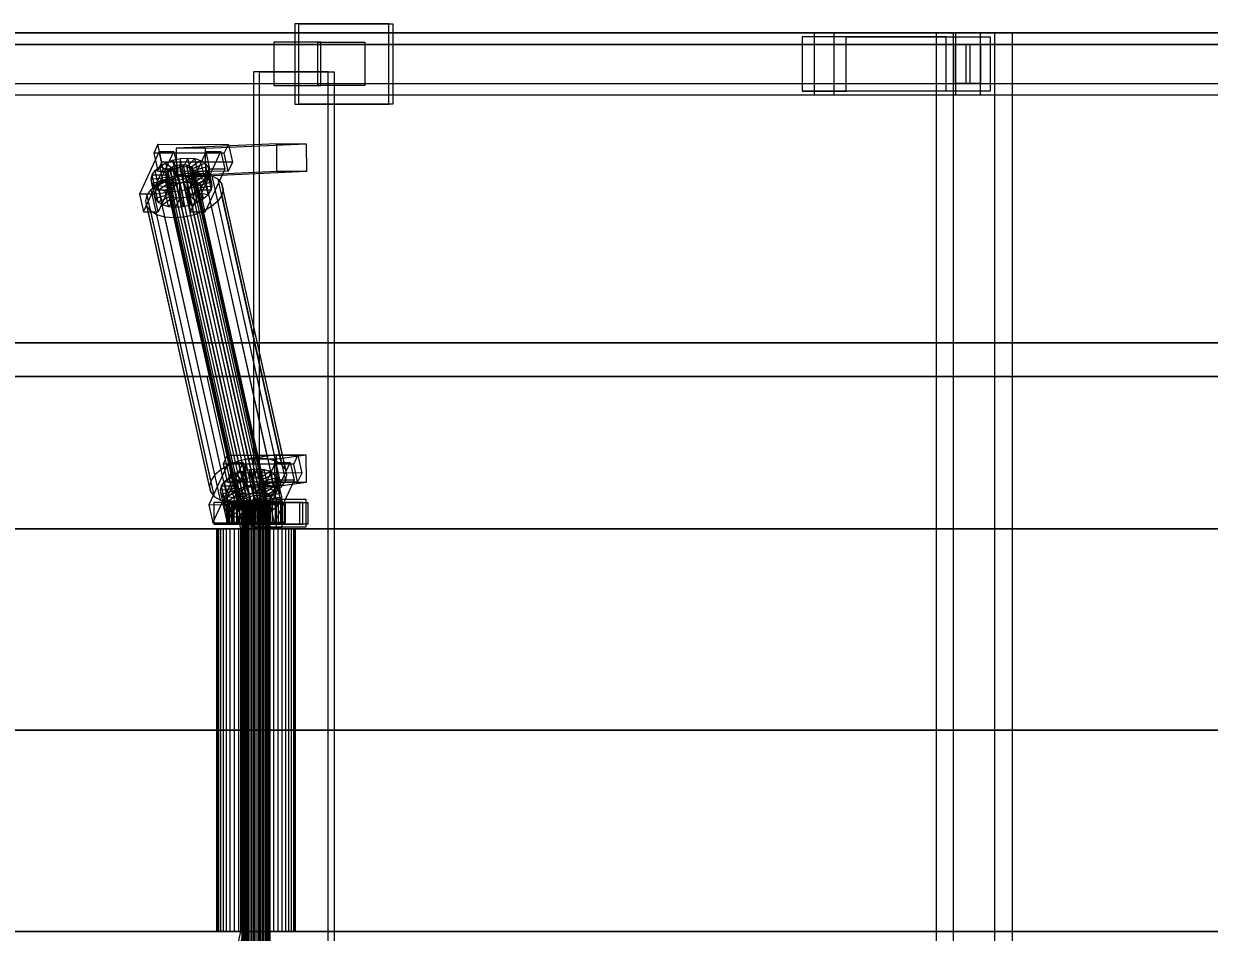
# Model space of a CAD drawing. Header units: millimetres. Extents: x -191664 to 191490, y -197311 to 10263.
# Drawn here: x 6370 to 7135, y -18130 to -17544 of the extents above; entities that cross this region are included whole.
import ezdxf

# ---------------------------------------------------------------- set-up
doc = ezdxf.new("R2010")
doc.units = ezdxf.units.MM
doc.layers.add('COTAS_INSTALACION_P', color=30, linetype='Continuous', lineweight=0)
doc.layers.add('superior_C01', color=7, linetype='Continuous', lineweight=0)
doc.dimstyles.new('PLANTA_100', dxfattribs={"dimtxt": 250, "dimasz": 150, "dimexe": 150, "dimexo": 80, "dimgap": 100, "dimtad": 1, "dimtih": 1, "dimtoh": 1, "dimdec": 1, "dimdsep": 46, "dimcen": 0.09, "dimclrd": 1, "dimclre": 1, "dimclrt": 1, "dimadec": 0, "dimazin": 0, "dimtfac": 1, "dimtdec": 4, "dimtofl": 0, "dimtmove": 0, "dimatfit": 3, "dimfxl": 1, "dimtolj": 1, "dimtzin": 0, "dimarcsym": 0})

# ---------------------------------------------------------------- blocks, each defined once
blk = doc.blocks.new('*D5')
at = {"layer": 'COTAS_INSTALACION_P', "color": 1, "lineweight": -2, "transparency": 16777216}
for p, q in [((-1000, -18080), (-1000, -25850)), ((60117.12, -18080), (60117.12, -25850)), ((-850, -25700), (59967.12, -25700))]:
    blk.add_line(p, q, dxfattribs=at)
at = {"layer": 'COTAS_INSTALACION_P', "color": 1, "transparency": 16777216}
for points in [[(-850, -25675), (-850, -25725), (-1000, -25700)], [(59967.12, -25675), (59967.12, -25725), (60117.12, -25700)]]:
    blk.add_solid(points, dxfattribs=at)
at = {"layer": 'Defpoints', "color": 0, "transparency": 16777216}
for p in [(-1000, -18000), (60117.12, -18000), (60117.12, -25700)]:
    blk.add_point(p, dxfattribs=at)

msp = doc.modelspace()

# ---------------------------------------------------------------- linework, layer by layer
at = {"layer": 'superior_C01', "color": 139, "true_color": 0x354b57}
for p, q in [((6605.99, -17544), (6545.35, -17544)), ((6545.35, -17544), (6545.35, -17596)), ((6547.92, -17544), (6545.35, -17544)), ((6547.92, -17596), (6547.92, -17544)), ((6547.92, -17544), (6608.55, -17544)), ((6605.99, -17596), (6605.99, -17544)), ((6605.99, -17544), (6608.55, -17544)), ((6608.55, -17544), (6608.55, -17596)), ((6880.43, -17550), (5743.6, -17550)), ((5756.4, -17550), (6893.23, -17550)), ((6971.68, -17550), (5834.85, -17550)), ((5850.85, -17550), (6987.68, -17550)), ((6901.04, -17552.5), (6872.62, -17552.5)), ((6872.62, -17552.5), (6872.62, -17587.5)), ((6965.47, -17552.5), (6872.62, -17552.5)), ((6880.43, -17550), (6880.43, -17590)), ((6893.23, -17550), (6880.43, -17550)), ((8017.26, -17550), (6880.43, -17550)), ((6893.23, -17590), (6893.23, -17550)), ((6893.23, -17550), (8030.06, -17550)), ((6901.04, -17587.5), (6901.04, -17552.5)), ((6901.04, -17552.5), (6993.89, -17552.5)), ((6997.03, -17550), (6959.13, -17550)), ((6959.13, -17550), (6959.13, -18450)), ((6970.34, -17550), (6959.13, -17550)), ((6965.47, -17587.5), (6965.47, -17552.5)), ((6965.47, -17552.5), (6993.89, -17552.5)), ((6970.34, -18450), (6970.34, -17550)), ((6970.34, -17550), (7008.23, -17550)), ((6971.68, -17550), (6971.68, -17590)), ((6987.68, -17550), (6971.68, -17550)), ((8108.51, -17550), (6971.68, -17550)), ((6987.68, -17590), (6987.68, -17550)), ((6987.68, -17550), (8124.51, -17550)), ((6993.89, -17552.5), (6993.89, -17587.5)), ((6997.03, -18450), (6997.03, -17550)), ((6997.03, -17550), (7008.23, -17550)), ((7008.23, -17550), (7008.23, -18450)), ((6978.35, -17557.5), (5748.67, -17557.5)), ((5751.33, -17557.5), (6981.01, -17557.5)), ((6560.14, -17556), (6531.72, -17556)), ((6531.72, -17556), (6531.72, -17584)), ((6562.1, -17556), (6531.72, -17556)), ((6560.14, -17584), (6560.14, -17556)), ((6560.14, -17556), (6590.52, -17556)), ((6562.1, -17584), (6562.1, -17556)), ((6562.1, -17556), (6590.52, -17556)), ((6590.52, -17556), (6590.52, -17584)), ((6971.67, -17557.5), (6987.69, -17557.5)), ((6971.67, -17582.5), (6971.67, -17557.5)), ((8015.65, -17557.5), (6971.67, -17557.5)), ((6978.35, -17557.5), (6978.35, -17582.5)), ((6981.01, -17557.5), (6978.35, -17557.5)), ((6981.01, -17582.5), (6981.01, -17557.5)), ((6987.69, -17557.5), (6987.69, -17582.5)), ((6987.69, -17557.5), (8031.67, -17557.5)), ((6566.8, -17575), (6518.67, -17575)), ((6518.67, -17575), (6518.67, -18425)), ((6522.51, -17575), (6518.67, -17575)), ((6522.51, -18425), (6522.51, -17575)), ((6522.51, -17575), (6570.64, -17575)), ((6566.8, -18425), (6566.8, -17575)), ((6566.8, -17575), (6570.64, -17575)), ((6570.64, -17575), (6570.64, -18425)), ((5748.67, -17582.5), (6978.35, -17582.5)), ((5751.33, -17582.5), (6981.01, -17582.5)), ((6531.72, -17584), (6560.14, -17584)), ((6531.72, -17584), (6562.1, -17584)), ((6590.52, -17584), (6560.14, -17584)), ((6590.52, -17584), (6562.1, -17584)), ((6987.69, -17582.5), (6971.67, -17582.5)), ((6971.67, -17582.5), (8015.65, -17582.5)), ((6978.35, -17582.5), (6981.01, -17582.5)), ((6987.69, -17582.5), (8031.67, -17582.5)), ((5743.6, -17590), (6880.43, -17590)), ((5756.4, -17590), (6893.23, -17590)), ((5834.85, -17590), (6971.68, -17590)), ((5850.85, -17590), (6987.68, -17590)), ((6872.62, -17587.5), (6901.04, -17587.5)), ((6965.47, -17587.5), (6872.62, -17587.5)), ((6880.43, -17590), (6893.23, -17590)), ((6880.43, -17590), (8017.26, -17590)), ((6893.23, -17590), (8030.06, -17590)), ((6993.89, -17587.5), (6901.04, -17587.5)), ((6993.89, -17587.5), (6965.47, -17587.5)), ((6971.68, -17590), (6987.68, -17590)), ((6971.68, -17590), (8108.51, -17590)), ((6987.68, -17590), (8124.51, -17590)), ((6545.35, -17596), (6605.99, -17596)), ((6545.35, -17596), (6547.92, -17596)), ((6608.55, -17596), (6547.92, -17596)), ((6608.55, -17596), (6605.99, -17596)), ((6457.01, -17621.86), (6454.38, -17627.59)), ((6459.57, -17633.32), (6457.01, -17621.86)), ((6457.01, -17621.86), (6502.49, -17621.91)), ((6533.76, -17621.49), (6468.88, -17624.36)), ((6487.83, -17624.36), (6552.71, -17621.49)), ((6499.86, -17627.65), (6502.49, -17621.91)), ((6502.49, -17621.91), (6505.04, -17633.38)), ((6533.84, -17639.49), (6533.76, -17621.49)), ((6533.76, -17621.49), (6552.71, -17621.49)), ((6552.71, -17621.49), (6552.79, -17639.49)), ((6457.75, -17626.45), (6445.13, -17653.98)), ((6499.86, -17627.65), (6454.38, -17627.59)), ((6454.38, -17627.59), (6456.94, -17639.06)), ((6454.6, -17653.99), (6467.22, -17626.46)), ((6460.31, -17637.92), (6457.75, -17626.45)), ((6457.75, -17626.45), (6467.22, -17626.46)), ((6467.22, -17626.46), (6469.78, -17637.93)), ((6487.83, -17624.36), (6468.88, -17624.36)), ((6468.88, -17624.36), (6468.97, -17642.35)), ((6488.07, -17626.49), (6475.45, -17654.02)), ((6484.92, -17654.03), (6497.54, -17626.5)), ((6487.91, -17642.35), (6487.83, -17624.36)), ((6490.62, -17637.96), (6488.07, -17626.49)), ((6488.07, -17626.49), (6497.54, -17626.5)), ((6497.54, -17626.5), (6500.1, -17637.97)), ((6502.41, -17639.12), (6499.86, -17627.65)), ((6456.94, -17639.06), (6459.57, -17633.32)), ((6505.04, -17633.38), (6459.57, -17633.32)), ((6505.04, -17633.38), (6502.41, -17639.12)), ((6447.69, -17665.45), (6460.31, -17637.92)), ((6456.94, -17639.06), (6502.41, -17639.12)), ((6469.78, -17637.93), (6457.16, -17665.46)), ((6469.78, -17637.93), (6460.31, -17637.92)), ((6533.84, -17639.49), (6468.97, -17642.35)), ((6468.97, -17642.35), (6487.91, -17642.35)), ((6478, -17665.49), (6490.62, -17637.96)), ((6500.1, -17637.97), (6487.48, -17665.5)), ((6552.79, -17639.49), (6487.91, -17642.35)), ((6500.1, -17637.97), (6490.62, -17637.96)), ((6552.79, -17639.49), (6533.84, -17639.49)), ((6454.6, -17653.99), (6445.13, -17653.98)), ((6445.13, -17653.98), (6447.69, -17665.45)), ((6457.16, -17665.46), (6454.6, -17653.99)), ((6484.92, -17654.03), (6475.45, -17654.02)), ((6475.45, -17654.02), (6478, -17665.49)), ((6487.48, -17665.5), (6484.92, -17654.03)), ((6447.69, -17665.45), (6457.16, -17665.46)), ((6478, -17665.49), (6487.48, -17665.5)), ((6502.52, -17827.14), (6489.9, -17854.67)), ((6501.78, -17822.55), (6499.15, -17828.28)), ((6544.62, -17828.34), (6499.15, -17828.28)), ((6499.15, -17828.28), (6501.71, -17839.75)), ((6499.37, -17854.68), (6511.99, -17827.15)), ((6504.34, -17834.02), (6501.78, -17822.55)), ((6501.78, -17822.55), (6547.25, -17822.61)), ((6505.07, -17838.61), (6502.52, -17827.14)), ((6502.52, -17827.14), (6511.99, -17827.15)), ((6511.99, -17827.15), (6514.55, -17838.62)), ((6533.44, -17822.19), (6513.56, -17825.06)), ((6532.5, -17825.06), (6513.56, -17825.06)), ((6513.56, -17825.06), (6513.82, -17843.04)), ((6532.83, -17827.18), (6520.21, -17854.71)), ((6529.69, -17854.72), (6542.31, -17827.19)), ((6532.5, -17825.06), (6552.39, -17822.19)), ((6532.77, -17843.04), (6532.5, -17825.06)), ((6535.39, -17838.65), (6532.83, -17827.18)), ((6532.83, -17827.18), (6542.31, -17827.19)), ((6533.71, -17840.17), (6533.44, -17822.19)), ((6533.44, -17822.19), (6552.39, -17822.19)), ((6542.31, -17827.19), (6544.86, -17838.66)), ((6544.62, -17828.34), (6547.25, -17822.61)), ((6547.18, -17839.81), (6544.62, -17828.34)), ((6547.25, -17822.61), (6549.81, -17834.07)), ((6552.39, -17822.19), (6552.65, -17840.17)), ((6501.71, -17839.75), (6504.34, -17834.02)), ((6549.81, -17834.07), (6504.34, -17834.02)), ((6549.81, -17834.07), (6547.18, -17839.81)), ((6492.45, -17866.14), (6505.07, -17838.61)), ((6501.71, -17839.75), (6547.18, -17839.81)), ((6514.55, -17838.62), (6501.93, -17866.15)), ((6514.55, -17838.62), (6505.07, -17838.61)), ((6533.71, -17840.17), (6513.82, -17843.04)), ((6513.82, -17843.04), (6532.77, -17843.04)), ((6522.77, -17866.18), (6535.39, -17838.65)), ((6544.86, -17838.66), (6532.24, -17866.19)), ((6552.65, -17840.17), (6532.77, -17843.04)), ((6552.65, -17840.17), (6533.71, -17840.17)), ((6544.86, -17838.66), (6535.39, -17838.65)), ((6537.29, -17851), (6518.34, -17851)), ((6518.34, -17851), (6518.34, -17869)), ((6533.58, -17851), (6518.34, -17851)), ((6533.58, -17869), (6533.58, -17851)), ((6533.58, -17851), (6552.53, -17851)), ((6537.29, -17869), (6537.29, -17851)), ((6537.29, -17851), (6552.53, -17851)), ((6552.53, -17851), (6552.53, -17869)), ((6499.37, -17854.68), (6489.9, -17854.67)), ((6489.9, -17854.67), (6492.45, -17866.14)), ((6502.66, -17853), (6493.19, -17853)), ((6493.19, -17853), (6493.19, -17867)), ((6508.56, -17853), (6493.19, -17853)), ((6501.93, -17866.15), (6499.37, -17854.68)), ((6502.66, -17867), (6502.66, -17853)), ((6502.66, -17853), (6518.03, -17853)), ((6550.55, -17853), (6505.08, -17853)), ((6505.08, -17853), (6505.08, -17867)), ((6508.28, -17853), (6505.08, -17853)), ((6508.28, -17867), (6508.28, -17853)), ((6508.28, -17853), (6553.75, -17853)), ((6508.56, -17867), (6508.56, -17853)), ((6508.56, -17853), (6518.03, -17853)), ((6518.03, -17853), (6518.03, -17867)), ((6529.69, -17854.72), (6520.21, -17854.71)), ((6520.21, -17854.71), (6522.77, -17866.18)), ((6532.98, -17853), (6523.51, -17853)), ((6523.51, -17853), (6523.51, -17867)), ((6538.87, -17853), (6523.51, -17853)), ((6532.24, -17866.19), (6529.69, -17854.72)), ((6532.98, -17867), (6532.98, -17853)), ((6532.98, -17853), (6548.35, -17853)), ((6538.87, -17867), (6538.87, -17853)), ((6538.87, -17853), (6548.35, -17853)), ((6548.35, -17853), (6548.35, -17867)), ((6550.55, -17867), (6550.55, -17853)), ((6550.55, -17853), (6553.75, -17853)), ((6553.75, -17853), (6553.75, -17867)), ((6492.45, -17866.14), (6501.93, -17866.15)), ((6493.19, -17867), (6502.66, -17867)), ((6493.19, -17867), (6508.56, -17867)), ((6518.03, -17867), (6502.66, -17867)), ((6505.08, -17867), (6550.55, -17867)), ((6505.08, -17867), (6508.28, -17867)), ((6553.75, -17867), (6508.28, -17867)), ((6518.03, -17867), (6508.56, -17867)), ((6522.77, -17866.18), (6532.24, -17866.19)), ((6523.51, -17867), (6532.98, -17867)), ((6523.51, -17867), (6538.87, -17867)), ((6548.35, -17867), (6532.98, -17867)), ((6548.35, -17867), (6538.87, -17867)), ((6553.75, -17867), (6550.55, -17867)), ((6518.34, -17869), (6537.29, -17869)), ((6533.58, -17869), (6518.34, -17869)), ((6552.53, -17869), (6533.58, -17869)), ((6552.53, -17869), (6537.29, -17869))]:
    msp.add_line(p, q, dxfattribs=at)
at = {"layer": 'superior_C01', "color": 155, "true_color": 0x617580}
for p, q in [((6455.16, -17638.79), (6458.16, -17636.16)), ((6458.16, -17636.16), (6462.06, -17633.91)), ((6458.16, -17636.16), (6465.05, -17639.04)), ((6460.36, -17645.99), (6458.16, -17636.16)), ((6462.06, -17633.91), (6466.58, -17632.18)), ((6462.06, -17633.91), (6466.9, -17637.97)), ((6464.25, -17643.74), (6462.06, -17633.91)), ((6466.58, -17632.18), (6471.42, -17631.1)), ((6466.58, -17632.18), (6469.04, -17637.16)), ((6468.77, -17642.01), (6466.58, -17632.18)), ((6469.04, -17637.16), (6466.9, -17637.97)), ((6471.33, -17636.64), (6469.04, -17637.16)), ((6469.04, -17637.16), (6471.23, -17646.99)), ((6471.42, -17631.1), (6471.33, -17636.64)), ((6473.62, -17636.47), (6471.33, -17636.64)), ((6471.33, -17636.64), (6473.53, -17646.47)), ((6471.42, -17631.1), (6476.25, -17630.73)), ((6473.61, -17640.93), (6471.42, -17631.1)), ((6476.25, -17630.73), (6473.62, -17636.47)), ((6473.62, -17636.47), (6475.81, -17646.3)), ((6475.75, -17636.65), (6473.62, -17636.47)), ((6480.74, -17631.11), (6475.75, -17636.65)), ((6475.75, -17636.65), (6477.94, -17646.48)), ((6477.57, -17637.17), (6475.75, -17636.65)), ((6478.44, -17640.56), (6476.25, -17630.73)), ((6476.25, -17630.73), (6480.74, -17631.11)), ((6484.58, -17632.21), (6477.57, -17637.17)), ((6477.57, -17637.17), (6479.76, -17647)), ((6478.96, -17637.99), (6477.57, -17637.17)), ((6487.52, -17633.94), (6478.96, -17637.99)), ((6489.34, -17636.2), (6479.82, -17639.06)), ((6482.93, -17640.94), (6480.74, -17631.11)), ((6480.74, -17631.11), (6484.58, -17632.21)), ((6486.77, -17642.04), (6484.58, -17632.21)), ((6484.58, -17632.21), (6487.52, -17633.94)), ((6489.71, -17643.77), (6487.52, -17633.94)), ((6487.52, -17633.94), (6489.34, -17636.2)), ((6491.53, -17646.03), (6489.34, -17636.2)), ((6489.34, -17636.2), (6489.93, -17638.83)), ((6452.58, -17644.43), (6453.26, -17641.61)), ((6452.58, -17644.43), (6462.41, -17642.96)), ((6453.17, -17647.06), (6452.58, -17644.43)), ((6454.77, -17654.26), (6452.58, -17644.43)), ((6453.17, -17647.06), (6462.69, -17644.2)), ((6453.26, -17641.61), (6455.16, -17638.79)), ((6453.26, -17641.61), (6462.73, -17641.62)), ((6455.45, -17651.44), (6453.26, -17641.61)), ((6454.99, -17649.32), (6463.55, -17645.28)), ((6455.16, -17638.79), (6463.63, -17640.29)), ((6457.35, -17648.62), (6455.16, -17638.79)), ((6464.25, -17643.74), (6460.36, -17645.99)), ((6462.73, -17641.62), (6462.41, -17642.96)), ((6462.41, -17642.96), (6462.69, -17644.2)), ((6462.41, -17642.96), (6464.6, -17652.79)), ((6462.69, -17644.2), (6463.55, -17645.28)), ((6462.69, -17644.2), (6464.88, -17654.03)), ((6463.63, -17640.29), (6462.73, -17641.62)), ((6462.73, -17641.62), (6464.92, -17651.45)), ((6463.55, -17645.28), (6464.94, -17646.1)), ((6463.55, -17645.28), (6465.75, -17655.1)), ((6465.05, -17639.04), (6463.63, -17640.29)), ((6463.63, -17640.29), (6465.82, -17650.12)), ((6468.77, -17642.01), (6464.25, -17643.74)), ((6469.09, -17647.8), (6464.25, -17643.74)), ((6466.9, -17637.97), (6465.05, -17639.04)), ((6465.05, -17639.04), (6467.25, -17648.87)), ((6466.9, -17637.97), (6469.09, -17647.8)), ((6473.61, -17640.93), (6468.77, -17642.01)), ((6471.23, -17646.99), (6468.77, -17642.01)), ((6473.47, -17646.11), (6475.61, -17645.29)), ((6473.53, -17646.47), (6473.61, -17640.93)), ((6478.44, -17640.56), (6473.61, -17640.93)), ((6475.61, -17645.29), (6477.46, -17644.22)), ((6480.45, -17649.35), (6475.61, -17645.29)), ((6475.61, -17645.29), (6477.8, -17655.12)), ((6475.81, -17646.3), (6478.44, -17640.56)), ((6477.46, -17644.22), (6478.88, -17642.98)), ((6484.35, -17647.1), (6477.46, -17644.22)), ((6477.46, -17644.22), (6479.65, -17654.05)), ((6477.94, -17646.48), (6482.93, -17640.94)), ((6482.93, -17640.94), (6478.44, -17640.56)), ((6478.88, -17642.98), (6479.78, -17641.64)), ((6487.35, -17644.47), (6478.88, -17642.98)), ((6478.88, -17642.98), (6481.07, -17652.81)), ((6478.96, -17637.99), (6481.15, -17647.82)), ((6479.82, -17639.06), (6478.96, -17637.99)), ((6479.76, -17647), (6486.77, -17642.04)), ((6479.78, -17641.64), (6480.1, -17640.31)), ((6479.78, -17641.64), (6489.25, -17641.66)), ((6481.97, -17651.47), (6479.78, -17641.64)), ((6479.82, -17639.06), (6482.01, -17648.89)), ((6480.1, -17640.31), (6479.82, -17639.06)), ((6489.93, -17638.83), (6480.1, -17640.31)), ((6480.1, -17640.31), (6482.3, -17650.14)), ((6481.15, -17647.82), (6489.71, -17643.77)), ((6486.77, -17642.04), (6482.93, -17640.94)), ((6487.35, -17644.47), (6484.35, -17647.1)), ((6489.71, -17643.77), (6486.77, -17642.04)), ((6489.25, -17641.66), (6487.35, -17644.47)), ((6489.54, -17654.3), (6487.35, -17644.47)), ((6489.93, -17638.83), (6489.25, -17641.66)), ((6489.25, -17641.66), (6491.45, -17651.48)), ((6491.53, -17646.03), (6489.71, -17643.77)), ((6492.13, -17648.66), (6489.93, -17638.83)), ((6454.99, -17649.32), (6453.17, -17647.06)), ((6455.36, -17656.89), (6453.17, -17647.06)), ((6455.45, -17651.44), (6454.77, -17654.26)), ((6464.6, -17652.79), (6454.77, -17654.26)), ((6457.93, -17651.06), (6454.99, -17649.32)), ((6457.19, -17659.15), (6454.99, -17649.32)), ((6457.35, -17648.62), (6455.45, -17651.44)), ((6464.92, -17651.45), (6455.45, -17651.44)), ((6460.36, -17645.99), (6457.35, -17648.62)), ((6465.82, -17650.12), (6457.35, -17648.62)), ((6457.93, -17651.06), (6464.94, -17646.1)), ((6461.77, -17652.15), (6457.93, -17651.06)), ((6460.12, -17660.89), (6457.93, -17651.06)), ((6467.25, -17648.87), (6460.36, -17645.99)), ((6461.77, -17652.15), (6466.76, -17646.62)), ((6466.26, -17652.53), (6461.77, -17652.15)), ((6463.96, -17661.98), (6461.77, -17652.15)), ((6464.6, -17652.79), (6464.92, -17651.45)), ((6464.88, -17654.03), (6464.6, -17652.79)), ((6464.92, -17651.45), (6465.82, -17650.12)), ((6464.94, -17646.1), (6466.76, -17646.62)), ((6464.94, -17646.1), (6467.14, -17655.93)), ((6465.82, -17650.12), (6467.25, -17648.87)), ((6466.26, -17652.53), (6468.89, -17646.79)), ((6471.09, -17652.16), (6466.26, -17652.53)), ((6468.45, -17662.36), (6466.26, -17652.53)), ((6466.76, -17646.62), (6468.89, -17646.79)), ((6466.76, -17646.62), (6468.96, -17656.45)), ((6467.25, -17648.87), (6469.09, -17647.8)), ((6468.89, -17646.79), (6471.18, -17646.62)), ((6468.89, -17646.79), (6471.08, -17656.62)), ((6469.09, -17647.8), (6471.23, -17646.99)), ((6471.09, -17652.16), (6471.18, -17646.62)), ((6475.93, -17651.08), (6471.09, -17652.16)), ((6473.28, -17661.99), (6471.09, -17652.16)), ((6471.18, -17646.62), (6473.47, -17646.11)), ((6471.18, -17646.62), (6473.37, -17656.45)), ((6471.23, -17646.99), (6473.53, -17646.47)), ((6475.93, -17651.08), (6473.47, -17646.11)), ((6473.47, -17646.11), (6475.66, -17655.94)), ((6473.53, -17646.47), (6475.81, -17646.3)), ((6475.81, -17646.3), (6477.94, -17646.48)), ((6480.45, -17649.35), (6475.93, -17651.08)), ((6478.12, -17660.91), (6475.93, -17651.08)), ((6477.94, -17646.48), (6479.76, -17647)), ((6481.07, -17652.81), (6479.65, -17654.05)), ((6479.76, -17647), (6481.15, -17647.82)), ((6484.35, -17647.1), (6480.45, -17649.35)), ((6482.64, -17659.18), (6480.45, -17649.35)), ((6481.97, -17651.47), (6481.07, -17652.81)), ((6481.07, -17652.81), (6489.54, -17654.3)), ((6481.15, -17647.82), (6482.01, -17648.89)), ((6482.3, -17650.14), (6481.97, -17651.47)), ((6491.45, -17651.48), (6481.97, -17651.47)), ((6482.01, -17648.89), (6491.53, -17646.03)), ((6482.01, -17648.89), (6482.3, -17650.14)), ((6482.3, -17650.14), (6492.13, -17648.66)), ((6486.54, -17656.93), (6484.35, -17647.1)), ((6489.54, -17654.3), (6491.45, -17651.48)), ((6491.45, -17651.48), (6492.13, -17648.66)), ((6492.13, -17648.66), (6491.53, -17646.03)), ((6454.77, -17654.26), (6455.36, -17656.89)), ((6464.88, -17654.03), (6455.36, -17656.89)), ((6455.36, -17656.89), (6457.19, -17659.15)), ((6465.75, -17655.1), (6457.19, -17659.15)), ((6457.19, -17659.15), (6460.12, -17660.89)), ((6467.14, -17655.93), (6460.12, -17660.89)), ((6468.96, -17656.45), (6463.96, -17661.98)), ((6465.75, -17655.1), (6464.88, -17654.03)), ((6467.14, -17655.93), (6465.75, -17655.1)), ((6468.96, -17656.45), (6467.14, -17655.93)), ((6471.08, -17656.62), (6468.45, -17662.36)), ((6471.08, -17656.62), (6468.96, -17656.45)), ((6473.37, -17656.45), (6471.08, -17656.62)), ((6473.37, -17656.45), (6473.28, -17661.99)), ((6475.66, -17655.94), (6473.37, -17656.45)), ((6477.8, -17655.12), (6475.66, -17655.94)), ((6475.66, -17655.94), (6478.12, -17660.91)), ((6479.65, -17654.05), (6477.8, -17655.12)), ((6477.8, -17655.12), (6482.64, -17659.18)), ((6478.12, -17660.91), (6482.64, -17659.18)), ((6479.65, -17654.05), (6486.54, -17656.93)), ((6482.64, -17659.18), (6486.54, -17656.93)), ((6486.54, -17656.93), (6489.54, -17654.3)), ((6460.12, -17660.89), (6463.96, -17661.98)), ((6463.96, -17661.98), (6468.45, -17662.36)), ((6468.45, -17662.36), (6473.28, -17661.99)), ((6473.28, -17661.99), (6478.12, -17660.91)), ((6502.93, -17836.86), (6506.83, -17834.6)), ((6506.83, -17834.6), (6511.35, -17832.88)), ((6506.83, -17834.6), (6511.66, -17838.67)), ((6509.02, -17844.43), (6506.83, -17834.6)), ((6511.35, -17832.88), (6516.19, -17831.79)), ((6511.35, -17832.88), (6513.81, -17837.85)), ((6513.54, -17842.71), (6511.35, -17832.88)), ((6516.19, -17831.79), (6516.1, -17837.34)), ((6516.19, -17831.79), (6521.02, -17831.43)), ((6518.38, -17841.62), (6516.19, -17831.79)), ((6521.02, -17831.43), (6518.39, -17837.16)), ((6525.5, -17831.8), (6520.51, -17837.34)), ((6523.21, -17841.26), (6521.02, -17831.43)), ((6521.02, -17831.43), (6525.5, -17831.8)), ((6529.35, -17832.9), (6522.33, -17837.86)), ((6532.28, -17834.63), (6523.72, -17838.68)), ((6527.7, -17841.63), (6525.5, -17831.8)), ((6525.5, -17831.8), (6529.35, -17832.9)), ((6531.54, -17842.73), (6529.35, -17832.9)), ((6529.35, -17832.9), (6532.28, -17834.63)), ((6534.47, -17844.46), (6532.28, -17834.63)), ((6532.28, -17834.63), (6534.11, -17836.9)), ((6497.34, -17845.12), (6498.02, -17842.3)), ((6497.34, -17845.12), (6507.17, -17843.65)), ((6498.02, -17842.3), (6499.93, -17839.48)), ((6498.02, -17842.3), (6507.49, -17842.31)), ((6500.21, -17852.13), (6498.02, -17842.3)), ((6499.93, -17839.48), (6502.93, -17836.86)), ((6499.93, -17839.48), (6508.4, -17840.98)), ((6502.12, -17849.31), (6499.93, -17839.48)), ((6502.93, -17836.86), (6509.82, -17839.73)), ((6505.12, -17846.69), (6502.93, -17836.86)), ((6507.49, -17842.31), (6507.17, -17843.65)), ((6507.17, -17843.65), (6507.45, -17844.9)), ((6507.17, -17843.65), (6509.37, -17853.48)), ((6508.4, -17840.98), (6507.49, -17842.31)), ((6507.49, -17842.31), (6509.69, -17852.14)), ((6509.82, -17839.73), (6508.4, -17840.98)), ((6508.4, -17840.98), (6510.59, -17850.81)), ((6513.54, -17842.71), (6509.02, -17844.43)), ((6511.66, -17838.67), (6509.82, -17839.73)), ((6509.82, -17839.73), (6512.01, -17849.56)), ((6513.81, -17837.85), (6511.66, -17838.67)), ((6511.66, -17838.67), (6513.86, -17848.5)), ((6518.38, -17841.62), (6513.54, -17842.71)), ((6516, -17847.68), (6513.54, -17842.71)), ((6516.1, -17837.34), (6513.81, -17837.85)), ((6513.81, -17837.85), (6516, -17847.68)), ((6518.39, -17837.16), (6516.1, -17837.34)), ((6516.1, -17837.34), (6518.29, -17847.17)), ((6518.29, -17847.17), (6518.38, -17841.62)), ((6523.21, -17841.26), (6518.38, -17841.62)), ((6518.39, -17837.16), (6520.58, -17846.99)), ((6520.51, -17837.34), (6518.39, -17837.16)), ((6520.51, -17837.34), (6522.71, -17847.17)), ((6522.33, -17837.86), (6520.51, -17837.34)), ((6520.58, -17846.99), (6523.21, -17841.26)), ((6522.22, -17844.92), (6523.64, -17843.67)), ((6522.33, -17837.86), (6524.53, -17847.69)), ((6523.72, -17838.68), (6522.33, -17837.86)), ((6522.71, -17847.17), (6527.7, -17841.63)), ((6527.7, -17841.63), (6523.21, -17841.26)), ((6523.64, -17843.67), (6524.55, -17842.34)), ((6532.11, -17845.17), (6523.64, -17843.67)), ((6523.64, -17843.67), (6525.84, -17853.5)), ((6523.72, -17838.68), (6525.92, -17848.51)), ((6524.59, -17839.75), (6523.72, -17838.68)), ((6524.53, -17847.69), (6531.54, -17842.73)), ((6524.55, -17842.34), (6524.87, -17841)), ((6524.55, -17842.34), (6534.02, -17842.35)), ((6526.74, -17852.17), (6524.55, -17842.34)), ((6534.11, -17836.9), (6524.59, -17839.75)), ((6524.59, -17839.75), (6526.78, -17849.58)), ((6524.87, -17841), (6524.59, -17839.75)), ((6534.7, -17839.53), (6524.87, -17841)), ((6524.87, -17841), (6527.06, -17850.83)), ((6531.54, -17842.73), (6527.7, -17841.63)), ((6534.47, -17844.46), (6531.54, -17842.73)), ((6534.02, -17842.35), (6532.11, -17845.17)), ((6534.7, -17839.53), (6534.02, -17842.35)), ((6534.02, -17842.35), (6536.21, -17852.18)), ((6536.3, -17846.73), (6534.11, -17836.9)), ((6534.11, -17836.9), (6534.7, -17839.53)), ((6536.89, -17849.36), (6534.7, -17839.53)), ((6497.93, -17847.75), (6497.34, -17845.12)), ((6499.53, -17854.95), (6497.34, -17845.12)), ((6497.93, -17847.75), (6507.45, -17844.9)), ((6499.76, -17850.01), (6497.93, -17847.75)), ((6500.13, -17857.58), (6497.93, -17847.75)), ((6499.76, -17850.01), (6508.32, -17845.97)), ((6502.69, -17851.75), (6499.76, -17850.01)), ((6501.95, -17859.84), (6499.76, -17850.01)), ((6502.12, -17849.31), (6500.21, -17852.13)), ((6505.12, -17846.69), (6502.12, -17849.31)), ((6510.59, -17850.81), (6502.12, -17849.31)), ((6502.69, -17851.75), (6509.71, -17846.79)), ((6506.54, -17852.85), (6502.69, -17851.75)), ((6504.89, -17861.58), (6502.69, -17851.75)), ((6509.02, -17844.43), (6505.12, -17846.69)), ((6512.01, -17849.56), (6505.12, -17846.69)), ((6506.54, -17852.85), (6511.53, -17847.31)), ((6507.45, -17844.9), (6508.32, -17845.97)), ((6507.45, -17844.9), (6509.65, -17854.73)), ((6508.32, -17845.97), (6509.71, -17846.79)), ((6508.32, -17845.97), (6510.51, -17855.8)), ((6513.86, -17848.5), (6509.02, -17844.43)), ((6509.69, -17852.14), (6510.59, -17850.81)), ((6509.71, -17846.79), (6511.53, -17847.31)), ((6509.71, -17846.79), (6511.9, -17856.62)), ((6510.59, -17850.81), (6512.01, -17849.56)), ((6511.03, -17853.22), (6513.65, -17847.49)), ((6511.53, -17847.31), (6513.65, -17847.49)), ((6511.53, -17847.31), (6513.72, -17857.14)), ((6512.01, -17849.56), (6513.86, -17848.5)), ((6513.65, -17847.49), (6515.94, -17847.31)), ((6513.65, -17847.49), (6515.85, -17857.32)), ((6513.86, -17848.5), (6516, -17847.68)), ((6515.85, -17852.86), (6515.94, -17847.31)), ((6520.69, -17851.77), (6515.85, -17852.86)), ((6515.94, -17847.31), (6518.23, -17846.8)), ((6515.94, -17847.31), (6518.13, -17857.14)), ((6516, -17847.68), (6518.29, -17847.17)), ((6518.23, -17846.8), (6520.38, -17845.98)), ((6520.69, -17851.77), (6518.23, -17846.8)), ((6518.23, -17846.8), (6520.43, -17856.63)), ((6518.29, -17847.17), (6520.58, -17846.99)), ((6520.38, -17845.98), (6522.22, -17844.92)), ((6525.22, -17850.05), (6520.38, -17845.98)), ((6520.38, -17845.98), (6522.57, -17855.81)), ((6520.58, -17846.99), (6522.71, -17847.17)), ((6525.22, -17850.05), (6520.69, -17851.77)), ((6522.89, -17861.6), (6520.69, -17851.77)), ((6529.11, -17847.79), (6522.22, -17844.92)), ((6522.22, -17844.92), (6524.41, -17854.74)), ((6522.71, -17847.17), (6524.53, -17847.69)), ((6524.53, -17847.69), (6525.92, -17848.51)), ((6529.11, -17847.79), (6525.22, -17850.05)), ((6527.41, -17859.88), (6525.22, -17850.05)), ((6525.92, -17848.51), (6534.47, -17844.46)), ((6525.92, -17848.51), (6526.78, -17849.58)), ((6527.06, -17850.83), (6526.74, -17852.17)), ((6526.78, -17849.58), (6536.3, -17846.73)), ((6526.78, -17849.58), (6527.06, -17850.83)), ((6527.06, -17850.83), (6536.89, -17849.36)), ((6532.11, -17845.17), (6529.11, -17847.79)), ((6531.3, -17857.62), (6529.11, -17847.79)), ((6534.31, -17855), (6532.11, -17845.17)), ((6536.3, -17846.73), (6534.47, -17844.46)), ((6536.21, -17852.18), (6536.89, -17849.36)), ((6536.89, -17849.36), (6536.3, -17846.73)), ((6500.21, -17852.13), (6499.53, -17854.95)), ((6509.37, -17853.48), (6499.53, -17854.95)), ((6499.53, -17854.95), (6500.13, -17857.58)), ((6509.65, -17854.73), (6500.13, -17857.58)), ((6500.13, -17857.58), (6501.95, -17859.84)), ((6509.69, -17852.14), (6500.21, -17852.13)), ((6501.82, -17854), (6501.49, -17854)), ((6501.49, -17854), (6511.47, -17854)), ((6501.49, -17866), (6501.49, -17854)), ((6501.49, -17854), (6502.45, -17854)), ((6503.42, -17854), (6501.82, -17854)), ((6501.82, -17854), (6511.62, -17854)), ((6501.82, -17866), (6501.82, -17854)), ((6510.51, -17855.8), (6501.95, -17859.84)), ((6502.45, -17854), (6511.92, -17854)), ((6502.45, -17866), (6502.45, -17854)), ((6502.45, -17854), (6504.64, -17854)), ((6506.18, -17854), (6503.42, -17854)), ((6503.42, -17854), (6512.38, -17854)), ((6503.42, -17866), (6503.42, -17854)), ((6504.64, -17854), (6512.96, -17854)), ((6504.64, -17866), (6504.64, -17854)), ((6504.64, -17854), (6507.9, -17854)), ((6511.9, -17856.62), (6504.89, -17861.58)), ((6509.91, -17854), (6506.18, -17854)), ((6506.18, -17854), (6513.69, -17854)), ((6506.18, -17866), (6506.18, -17854)), ((6511.03, -17853.22), (6506.54, -17852.85)), ((6508.73, -17862.68), (6506.54, -17852.85)), ((6507.9, -17854), (6514.51, -17854)), ((6507.9, -17866), (6507.9, -17854)), ((6507.9, -17854), (6512.02, -17854)), ((6513.72, -17857.14), (6508.73, -17862.68)), ((6509.37, -17853.48), (6509.69, -17852.14)), ((6509.65, -17854.73), (6509.37, -17853.48)), ((6510.51, -17855.8), (6509.65, -17854.73)), ((6514.37, -17854), (6509.91, -17854)), ((6509.91, -17854), (6515.46, -17854)), ((6509.91, -17866), (6509.91, -17854)), ((6511.9, -17856.62), (6510.51, -17855.8)), ((6515.85, -17852.86), (6511.03, -17853.22)), ((6513.22, -17863.05), (6511.03, -17853.22)), ((6511.47, -17854), (6511.62, -17854)), ((6511.47, -17854), (6511.47, -17866)), ((6511.92, -17854), (6511.47, -17854)), ((6511.62, -17854), (6512.38, -17854)), ((6511.62, -17854), (6511.62, -17866)), ((6513.72, -17857.14), (6511.9, -17856.62)), ((6511.92, -17854), (6511.92, -17866)), ((6512.96, -17854), (6511.92, -17854)), ((6512.02, -17854), (6516.46, -17854)), ((6512.02, -17866), (6512.02, -17854)), ((6512.02, -17854), (6516.72, -17854)), ((6512.38, -17854), (6513.69, -17854)), ((6512.38, -17854), (6512.38, -17866)), ((6512.96, -17854), (6512.96, -17866)), ((6514.51, -17854), (6512.96, -17854)), ((6515.85, -17857.32), (6513.22, -17863.05)), ((6513.69, -17854), (6515.46, -17854)), ((6513.69, -17854), (6513.69, -17866)), ((6515.85, -17857.32), (6513.72, -17857.14)), ((6519.23, -17854), (6514.37, -17854)), ((6514.37, -17854), (6517.57, -17854)), ((6514.37, -17866), (6514.37, -17854)), ((6514.51, -17854), (6514.51, -17866)), ((6516.46, -17854), (6514.51, -17854)), ((6515.46, -17854), (6517.57, -17854)), ((6515.46, -17854), (6515.46, -17866)), ((6518.05, -17862.69), (6515.85, -17852.86)), ((6518.13, -17857.14), (6515.85, -17857.32)), ((6516.46, -17854), (6516.46, -17866)), ((6518.68, -17854), (6516.46, -17854)), ((6516.72, -17854), (6518.68, -17854)), ((6516.72, -17866), (6516.72, -17854)), ((6516.72, -17854), (6521.67, -17854)), ((6517.57, -17854), (6519.87, -17854)), ((6517.57, -17854), (6517.57, -17866)), ((6518.13, -17857.14), (6518.05, -17862.69)), ((6520.43, -17856.63), (6518.13, -17857.14)), ((6518.68, -17854), (6518.68, -17866)), ((6521.03, -17854), (6518.68, -17854)), ((6524.18, -17854), (6519.23, -17854)), ((6519.23, -17854), (6519.87, -17854)), ((6519.23, -17866), (6519.23, -17854)), ((6519.87, -17854), (6522.22, -17854)), ((6519.87, -17854), (6519.87, -17866)), ((6522.57, -17855.81), (6520.43, -17856.63)), ((6520.43, -17856.63), (6522.89, -17861.6)), ((6521.67, -17854), (6521.03, -17854)), ((6521.03, -17854), (6521.03, -17866)), ((6523.33, -17854), (6521.03, -17854)), ((6521.67, -17866), (6521.67, -17854)), ((6521.67, -17854), (6526.53, -17854)), ((6524.18, -17854), (6522.22, -17854)), ((6522.22, -17854), (6524.44, -17854)), ((6522.22, -17854), (6522.22, -17866)), ((6524.41, -17854.74), (6522.57, -17855.81)), ((6522.57, -17855.81), (6527.41, -17859.88)), ((6526.53, -17854), (6523.33, -17854)), ((6523.33, -17854), (6523.33, -17866)), ((6525.44, -17854), (6523.33, -17854)), ((6528.87, -17854), (6524.18, -17854)), ((6524.18, -17866), (6524.18, -17854)), ((6525.84, -17853.5), (6524.41, -17854.74)), ((6524.41, -17854.74), (6531.3, -17857.62)), ((6528.87, -17854), (6524.44, -17854)), ((6524.44, -17854), (6526.39, -17854)), ((6524.44, -17854), (6524.44, -17866)), ((6530.98, -17854), (6525.44, -17854)), ((6525.44, -17854), (6525.44, -17866)), ((6527.21, -17854), (6525.44, -17854)), ((6526.74, -17852.17), (6525.84, -17853.5)), ((6525.84, -17853.5), (6534.31, -17855)), ((6533, -17854), (6526.39, -17854)), ((6526.39, -17854), (6527.94, -17854)), ((6526.39, -17854), (6526.39, -17866)), ((6526.53, -17866), (6526.53, -17854)), ((6526.53, -17854), (6530.98, -17854)), ((6536.21, -17852.18), (6526.74, -17852.17)), ((6534.72, -17854), (6527.21, -17854)), ((6527.21, -17854), (6527.21, -17866)), ((6528.51, -17854), (6527.21, -17854)), ((6527.41, -17859.88), (6531.3, -17857.62)), ((6536.26, -17854), (6527.94, -17854)), ((6527.94, -17854), (6528.97, -17854)), ((6527.94, -17854), (6527.94, -17866)), ((6537.48, -17854), (6528.51, -17854)), ((6528.51, -17854), (6528.51, -17866)), ((6529.27, -17854), (6528.51, -17854)), ((6533, -17854), (6528.87, -17854)), ((6528.87, -17866), (6528.87, -17854)), ((6528.97, -17854), (6538.45, -17854)), ((6528.97, -17866), (6528.97, -17854)), ((6528.97, -17854), (6529.43, -17854)), ((6539.08, -17854), (6529.27, -17854)), ((6529.27, -17854), (6529.27, -17866)), ((6529.43, -17854), (6529.27, -17854)), ((6539.41, -17854), (6529.43, -17854)), ((6529.43, -17854), (6529.43, -17866)), ((6530.98, -17866), (6530.98, -17854)), ((6530.98, -17854), (6534.72, -17854)), ((6531.3, -17857.62), (6534.31, -17855)), ((6536.26, -17854), (6533, -17854)), ((6533, -17866), (6533, -17854)), ((6534.31, -17855), (6536.21, -17852.18)), ((6534.72, -17866), (6534.72, -17854)), ((6534.72, -17854), (6537.48, -17854)), ((6538.45, -17854), (6536.26, -17854)), ((6536.26, -17866), (6536.26, -17854)), ((6537.48, -17866), (6537.48, -17854)), ((6537.48, -17854), (6539.08, -17854)), ((6538.45, -17854), (6538.45, -17866)), ((6539.41, -17854), (6538.45, -17854)), ((6539.08, -17866), (6539.08, -17854)), ((6539.08, -17854), (6539.41, -17854)), ((6539.41, -17866), (6539.41, -17854)), ((6511.47, -17866), (6501.49, -17866)), ((6501.49, -17866), (6501.82, -17866)), ((6502.45, -17866), (6501.49, -17866)), ((6511.62, -17866), (6501.82, -17866)), ((6501.82, -17866), (6503.42, -17866)), ((6501.95, -17859.84), (6504.89, -17861.58)), ((6511.92, -17866), (6502.45, -17866)), ((6504.64, -17866), (6502.45, -17866)), ((6512.38, -17866), (6503.42, -17866)), ((6503.42, -17866), (6506.18, -17866)), ((6512.96, -17866), (6504.64, -17866)), ((6507.9, -17866), (6504.64, -17866)), ((6504.89, -17861.58), (6508.73, -17862.68)), ((6513.69, -17866), (6506.18, -17866)), ((6506.18, -17866), (6509.91, -17866)), ((6514.51, -17866), (6507.9, -17866)), ((6512.02, -17866), (6507.9, -17866)), ((6508.73, -17862.68), (6513.22, -17863.05)), ((6515.46, -17866), (6509.91, -17866)), ((6509.91, -17866), (6514.37, -17866)), ((6511.62, -17866), (6511.47, -17866)), ((6511.47, -17866), (6511.92, -17866)), ((6512.38, -17866), (6511.62, -17866)), ((6511.92, -17866), (6512.96, -17866)), ((6516.46, -17866), (6512.02, -17866)), ((6516.72, -17866), (6512.02, -17866)), ((6513.69, -17866), (6512.38, -17866)), ((6512.96, -17866), (6514.51, -17866)), ((6513.22, -17863.05), (6518.05, -17862.69)), ((6515.46, -17866), (6513.69, -17866)), ((6517.57, -17866), (6514.37, -17866)), ((6514.37, -17866), (6519.23, -17866)), ((6514.51, -17866), (6516.46, -17866)), ((6517.57, -17866), (6515.46, -17866)), ((6516.46, -17866), (6518.68, -17866)), ((6518.68, -17866), (6516.72, -17866)), ((6521.67, -17866), (6516.72, -17866)), ((6519.87, -17866), (6517.57, -17866)), ((6518.05, -17862.69), (6522.89, -17861.6)), ((6518.68, -17866), (6521.03, -17866)), ((6519.87, -17866), (6519.23, -17866)), ((6519.23, -17866), (6524.18, -17866)), ((6522.22, -17866), (6519.87, -17866)), ((6521.03, -17866), (6521.67, -17866)), ((6521.03, -17866), (6523.33, -17866)), ((6526.53, -17866), (6521.67, -17866)), ((6524.44, -17866), (6522.22, -17866)), ((6522.22, -17866), (6524.18, -17866)), ((6522.89, -17861.6), (6527.41, -17859.88)), ((6523.33, -17866), (6526.53, -17866)), ((6523.33, -17866), (6525.44, -17866)), ((6524.18, -17866), (6528.87, -17866)), ((6526.39, -17866), (6524.44, -17866)), ((6524.44, -17866), (6528.87, -17866)), ((6525.44, -17866), (6530.98, -17866)), ((6525.44, -17866), (6527.21, -17866)), ((6527.94, -17866), (6526.39, -17866)), ((6526.39, -17866), (6533, -17866)), ((6530.98, -17866), (6526.53, -17866)), ((6527.21, -17866), (6534.72, -17866)), ((6527.21, -17866), (6528.51, -17866)), ((6528.97, -17866), (6527.94, -17866)), ((6527.94, -17866), (6536.26, -17866)), ((6528.51, -17866), (6537.48, -17866)), ((6528.51, -17866), (6529.27, -17866)), ((6528.87, -17866), (6533, -17866)), ((6538.45, -17866), (6528.97, -17866)), ((6529.43, -17866), (6528.97, -17866)), ((6529.27, -17866), (6539.08, -17866)), ((6529.27, -17866), (6529.43, -17866)), ((6529.43, -17866), (6539.41, -17866)), ((6534.72, -17866), (6530.98, -17866)), ((6533, -17866), (6536.26, -17866)), ((6537.48, -17866), (6534.72, -17866)), ((6536.26, -17866), (6538.45, -17866)), ((6539.08, -17866), (6537.48, -17866)), ((6538.45, -17866), (6539.41, -17866)), ((6539.41, -17866), (6539.08, -17866))]:
    msp.add_line(p, q, dxfattribs=at)
at = {"layer": 'superior_C01', "color": 9, "true_color": 0xbac6cb}
for p, q in [((6463.27, -17638.65), (6464.69, -17637.4)), ((6464.69, -17637.4), (6466.53, -17636.34)), ((6512.38, -17851.2), (6464.69, -17637.4)), ((6466.53, -17636.34), (6468.68, -17635.52)), ((6514.22, -17850.14), (6466.53, -17636.34)), ((6468.68, -17635.52), (6470.97, -17635.01)), ((6516.36, -17849.32), (6468.68, -17635.52)), ((6470.97, -17635.01), (6473.26, -17634.83)), ((6518.66, -17848.8), (6470.97, -17635.01)), ((6473.26, -17634.83), (6475.38, -17635.01)), ((6520.94, -17848.63), (6473.26, -17634.83)), ((6475.38, -17635.01), (6477.2, -17635.53)), ((6523.07, -17848.81), (6475.38, -17635.01)), ((6477.2, -17635.53), (6478.59, -17636.35)), ((6524.89, -17849.33), (6477.2, -17635.53)), ((6478.59, -17636.35), (6479.46, -17637.42)), ((6526.28, -17850.15), (6478.59, -17636.35)), ((6479.46, -17637.42), (6479.74, -17638.67)), ((6527.15, -17851.22), (6479.46, -17637.42)), ((6462.04, -17641.32), (6462.36, -17639.98)), ((6462.32, -17642.57), (6462.04, -17641.32)), ((6509.73, -17855.12), (6462.04, -17641.32)), ((6463.19, -17643.64), (6462.32, -17642.57)), ((6510.01, -17856.36), (6462.32, -17642.57)), ((6462.36, -17639.98), (6463.27, -17638.65)), ((6510.05, -17853.78), (6462.36, -17639.98)), ((6464.58, -17644.46), (6463.19, -17643.64)), ((6510.88, -17857.44), (6463.19, -17643.64)), ((6510.96, -17852.45), (6463.27, -17638.65)), ((6466.4, -17644.98), (6464.58, -17644.46)), ((6512.27, -17858.26), (6464.58, -17644.46)), ((6468.52, -17645.16), (6466.4, -17644.98)), ((6514.09, -17858.78), (6466.4, -17644.98)), ((6470.81, -17644.98), (6468.52, -17645.16)), ((6516.21, -17858.96), (6468.52, -17645.16)), ((6473.1, -17644.47), (6470.81, -17644.98)), ((6518.5, -17858.78), (6470.81, -17644.98)), ((6475.25, -17643.65), (6473.1, -17644.47)), ((6520.79, -17858.27), (6473.1, -17644.47)), ((6477.09, -17642.58), (6475.25, -17643.65)), ((6522.93, -17857.45), (6475.25, -17643.65)), ((6478.51, -17641.34), (6477.09, -17642.58)), ((6524.78, -17856.38), (6477.09, -17642.58)), ((6479.42, -17640), (6478.51, -17641.34)), ((6526.2, -17855.14), (6478.51, -17641.34)), ((6479.74, -17638.67), (6479.42, -17640)), ((6479.42, -17640), (6527.1, -17853.8)), ((6527.43, -17852.47), (6479.74, -17638.67)), ((6512.38, -17851.2), (6510.96, -17852.45)), ((6514.22, -17850.14), (6512.38, -17851.2)), ((6516.36, -17849.32), (6514.22, -17850.14)), ((6518.66, -17848.8), (6516.36, -17849.32)), ((6520.94, -17848.63), (6518.66, -17848.8)), ((6523.07, -17848.81), (6520.94, -17848.63)), ((6524.89, -17849.33), (6523.07, -17848.81)), ((6526.28, -17850.15), (6524.89, -17849.33)), ((6527.15, -17851.22), (6526.28, -17850.15)), ((6527.43, -17852.47), (6527.15, -17851.22)), ((6510.05, -17853.78), (6509.73, -17855.12)), ((6509.73, -17855.12), (6510.01, -17856.36)), ((6510.01, -17856.36), (6510.88, -17857.44)), ((6510.96, -17852.45), (6510.05, -17853.78)), ((6510.88, -17857.44), (6512.27, -17858.26)), ((6511.62, -17852), (6511.47, -17852)), ((6511.47, -17852), (6511.92, -17852)), ((6511.47, -18148), (6511.47, -17852)), ((6512.38, -17852), (6511.62, -17852)), ((6511.62, -18148), (6511.62, -17852)), ((6511.92, -17852), (6512.96, -17852)), ((6511.92, -18148), (6511.92, -17852)), ((6512.27, -17858.26), (6514.09, -17858.78)), ((6513.69, -17852), (6512.38, -17852)), ((6512.38, -18148), (6512.38, -17852)), ((6512.96, -17852), (6514.51, -17852)), ((6512.96, -18148), (6512.96, -17852)), ((6515.46, -17852), (6513.69, -17852)), ((6513.69, -18148), (6513.69, -17852)), ((6514.09, -17858.78), (6516.21, -17858.96)), ((6514.51, -17852), (6516.46, -17852)), ((6514.51, -18148), (6514.51, -17852)), ((6517.57, -17852), (6515.46, -17852)), ((6515.46, -18148), (6515.46, -17852)), ((6516.21, -17858.96), (6518.5, -17858.78)), ((6516.46, -17852), (6518.68, -17852)), ((6516.46, -18148), (6516.46, -17852)), ((6519.87, -17852), (6517.57, -17852)), ((6517.57, -18148), (6517.57, -17852)), ((6518.5, -17858.78), (6520.79, -17858.27)), ((6518.68, -17852), (6521.03, -17852)), ((6518.68, -18148), (6518.68, -17852)), ((6522.22, -17852), (6519.87, -17852)), ((6519.87, -18148), (6519.87, -17852)), ((6520.79, -17858.27), (6522.93, -17857.45)), ((6521.03, -17852), (6523.33, -17852)), ((6521.03, -18148), (6521.03, -17852)), ((6524.44, -17852), (6522.22, -17852)), ((6522.22, -18148), (6522.22, -17852)), ((6522.93, -17857.45), (6524.78, -17856.38)), ((6523.33, -17852), (6525.44, -17852)), ((6523.33, -18148), (6523.33, -17852)), ((6526.39, -17852), (6524.44, -17852)), ((6524.44, -18148), (6524.44, -17852)), ((6524.78, -17856.38), (6526.2, -17855.14)), ((6525.44, -17852), (6527.21, -17852)), ((6525.44, -18148), (6525.44, -17852)), ((6526.2, -17855.14), (6527.1, -17853.8)), ((6527.94, -17852), (6526.39, -17852)), ((6526.39, -18148), (6526.39, -17852)), ((6527.1, -17853.8), (6527.43, -17852.47)), ((6527.21, -17852), (6528.51, -17852)), ((6527.21, -18148), (6527.21, -17852)), ((6528.97, -17852), (6527.94, -17852)), ((6527.94, -18148), (6527.94, -17852)), ((6528.51, -17852), (6529.27, -17852)), ((6528.51, -18148), (6528.51, -17852)), ((6529.43, -17852), (6528.97, -17852)), ((6528.97, -17852), (6528.97, -18148)), ((6529.27, -17852), (6529.43, -17852)), ((6529.27, -18148), (6529.27, -17852)), ((6529.43, -18148), (6529.43, -17852))]:
    msp.add_line(p, q, dxfattribs=at)
at = {"layer": 'superior_C01', "color": 252, "true_color": 0x83939a}
for p, q in [((6456.68, -17647.43), (6461.89, -17644.42)), ((6461.89, -17644.42), (6467.93, -17642.11)), ((6503, -17828.72), (6461.89, -17644.42)), ((6467.93, -17642.11), (6474.4, -17640.66)), ((6509.04, -17826.42), (6467.93, -17642.11)), ((6474.4, -17640.66), (6480.86, -17640.17)), ((6515.51, -17824.97), (6474.4, -17640.66)), ((6480.86, -17640.17), (6486.86, -17640.67)), ((6521.97, -17824.48), (6480.86, -17640.17)), ((6486.86, -17640.67), (6491.99, -17642.14)), ((6527.97, -17824.98), (6486.86, -17640.67)), ((6491.99, -17642.14), (6495.92, -17644.46)), ((6533.1, -17826.45), (6491.99, -17642.14)), ((6495.92, -17644.46), (6498.36, -17647.48)), ((6537.03, -17828.77), (6495.92, -17644.46)), ((6450.12, -17654.71), (6452.66, -17650.94)), ((6452.66, -17650.94), (6456.68, -17647.43)), ((6493.78, -17835.25), (6452.66, -17650.94)), ((6497.79, -17831.74), (6456.68, -17647.43)), ((6499.15, -17651), (6498.24, -17654.77)), ((6498.36, -17647.48), (6499.15, -17651)), ((6539.47, -17831.79), (6498.36, -17647.48)), ((6540.26, -17835.31), (6499.15, -17651)), ((6449.21, -17658.48), (6450.12, -17654.71)), ((6450, -17662), (6449.21, -17658.48)), ((6490.32, -17842.79), (6449.21, -17658.48)), ((6491.23, -17839.02), (6450.12, -17654.71)), ((6495.69, -17658.54), (6491.68, -17662.05)), ((6498.24, -17654.77), (6495.69, -17658.54)), ((6536.8, -17842.85), (6495.69, -17658.54)), ((6498.24, -17654.77), (6539.35, -17839.08)), ((6452.44, -17665.02), (6450, -17662)), ((6491.11, -17846.31), (6450, -17662)), ((6456.36, -17667.34), (6452.44, -17665.02)), ((6493.55, -17849.33), (6452.44, -17665.02)), ((6461.5, -17668.8), (6456.36, -17667.34)), ((6497.47, -17851.65), (6456.36, -17667.34)), ((6480.43, -17667.37), (6473.96, -17668.82)), ((6486.47, -17665.06), (6480.43, -17667.37)), ((6521.54, -17851.68), (6480.43, -17667.37)), ((6491.68, -17662.05), (6486.47, -17665.06)), ((6527.58, -17849.37), (6486.47, -17665.06)), ((6532.79, -17846.36), (6491.68, -17662.05)), ((6467.5, -17669.31), (6461.5, -17668.8)), ((6502.61, -17853.11), (6461.5, -17668.8)), ((6473.96, -17668.82), (6467.5, -17669.31)), ((6508.61, -17853.62), (6467.5, -17669.31)), ((6515.07, -17853.13), (6473.96, -17668.82)), ((6503, -17828.72), (6497.79, -17831.74)), ((6509.04, -17826.42), (6503, -17828.72)), ((6515.51, -17824.97), (6509.04, -17826.42)), ((6521.97, -17824.48), (6515.51, -17824.97)), ((6527.97, -17824.98), (6521.97, -17824.48)), ((6533.1, -17826.45), (6527.97, -17824.98)), ((6537.03, -17828.77), (6533.1, -17826.45)), ((6539.47, -17831.79), (6537.03, -17828.77)), ((6493.78, -17835.25), (6491.23, -17839.02)), ((6497.79, -17831.74), (6493.78, -17835.25)), ((6539.35, -17839.08), (6540.26, -17835.31)), ((6540.26, -17835.31), (6539.47, -17831.79)), ((6491.23, -17839.02), (6490.32, -17842.79)), ((6490.32, -17842.79), (6491.11, -17846.31)), ((6532.79, -17846.36), (6536.8, -17842.85)), ((6536.8, -17842.85), (6539.35, -17839.08)), ((6491.11, -17846.31), (6493.55, -17849.33)), ((6493.55, -17849.33), (6497.47, -17851.65)), ((6497.47, -17851.65), (6502.61, -17853.11)), ((6515.07, -17853.13), (6521.54, -17851.68)), ((6521.54, -17851.68), (6527.58, -17849.37)), ((6527.58, -17849.37), (6532.79, -17846.36)), ((6502.61, -17853.11), (6508.61, -17853.62)), ((6508.61, -17853.62), (6515.07, -17853.13)), ((6495.54, -17870), (6495.1, -17870)), ((6495.1, -17870), (6496.39, -17870)), ((6495.1, -18130), (6495.1, -17870)), ((6497.68, -17870), (6495.54, -17870)), ((6495.54, -18130), (6495.54, -17870)), ((6496.39, -17870), (6499.31, -17870)), ((6496.39, -18130), (6496.39, -17870)), ((6501.37, -17870), (6497.68, -17870)), ((6497.68, -18130), (6497.68, -17870)), ((6499.31, -17870), (6503.68, -17870)), ((6499.31, -18130), (6499.31, -17870)), ((6506.37, -17870), (6501.37, -17870)), ((6501.37, -18130), (6501.37, -17870)), ((6503.68, -17870), (6509.18, -17870)), ((6503.68, -18130), (6503.68, -17870)), ((6512.32, -17870), (6506.37, -17870)), ((6506.37, -18130), (6506.37, -17870)), ((6509.18, -17870), (6515.46, -17870)), ((6509.18, -18130), (6509.18, -17870)), ((6518.82, -17870), (6512.32, -17870)), ((6512.32, -18130), (6512.32, -17870)), ((6515.46, -17870), (6522.08, -17870)), ((6515.46, -18130), (6515.46, -17870)), ((6525.44, -17870), (6518.82, -17870)), ((6518.82, -18130), (6518.82, -17870)), ((6522.08, -17870), (6528.58, -17870)), ((6522.08, -18130), (6522.08, -17870)), ((6531.71, -17870), (6525.44, -17870)), ((6525.44, -18130), (6525.44, -17870)), ((6528.58, -17870), (6534.53, -17870)), ((6528.58, -18130), (6528.58, -17870)), ((6537.22, -17870), (6531.71, -17870)), ((6531.71, -18130), (6531.71, -17870)), ((6534.53, -17870), (6539.52, -17870)), ((6534.53, -18130), (6534.53, -17870)), ((6541.59, -17870), (6537.22, -17870)), ((6537.22, -18130), (6537.22, -17870)), ((6539.52, -17870), (6543.21, -17870)), ((6539.52, -18130), (6539.52, -17870)), ((6544.51, -17870), (6541.59, -17870)), ((6541.59, -18130), (6541.59, -17870)), ((6543.21, -17870), (6545.35, -17870)), ((6543.21, -18130), (6543.21, -17870)), ((6545.8, -17870), (6544.51, -17870)), ((6544.51, -17870), (6544.51, -18130)), ((6545.35, -17870), (6545.8, -17870)), ((6545.35, -18130), (6545.35, -17870)), ((6545.8, -18130), (6545.8, -17870)), ((6496.39, -18130), (6495.1, -18130)), ((6495.1, -18130), (6495.54, -18130)), ((6495.54, -18130), (6497.68, -18130)), ((6499.31, -18130), (6496.39, -18130)), ((6497.68, -18130), (6501.37, -18130)), ((6503.68, -18130), (6499.31, -18130)), ((6501.37, -18130), (6506.37, -18130)), ((6509.18, -18130), (6503.68, -18130)), ((6506.37, -18130), (6512.32, -18130)), ((6515.46, -18130), (6509.18, -18130)), ((6512.32, -18130), (6518.82, -18130)), ((6522.08, -18130), (6515.46, -18130)), ((6518.82, -18130), (6525.44, -18130)), ((6528.58, -18130), (6522.08, -18130)), ((6525.44, -18130), (6531.71, -18130)), ((6534.53, -18130), (6528.58, -18130)), ((6531.71, -18130), (6537.22, -18130)), ((6539.52, -18130), (6534.53, -18130)), ((6537.22, -18130), (6541.59, -18130)), ((6543.21, -18130), (6539.52, -18130)), ((6541.59, -18130), (6544.51, -18130)), ((6545.35, -18130), (6543.21, -18130)), ((6544.51, -18130), (6545.8, -18130)), ((6545.8, -18130), (6545.35, -18130))]:
    msp.add_line(p, q, dxfattribs=at)
at = {"layer": 'superior_C01', "color": 251, "true_color": 0x586d65}
for p, q in [((2012.49, -17750), (11002.45, -17750)), ((11004.06, -17750), (2014.1, -17750))]:
    msp.add_line(p, q, dxfattribs=at)
at = {"layer": 'superior_C01', "color": 139, "true_color": 0x345e4e}
for p, q in [((5559.53, -17771.7), (6488.48, -17771.7)), ((6490.39, -17771.7), (5561.44, -17771.7)), ((6488.48, -17771.7), (6510.4, -17870)), ((6488.48, -17771.7), (6490.39, -17771.7)), ((6488.48, -17771.7), (7417.43, -17771.7)), ((6512.32, -17870), (6490.39, -17771.7)), ((7419.34, -17771.7), (6490.39, -17771.7)), ((5581.46, -17870), (6510.4, -17870)), ((6512.32, -17870), (5583.37, -17870)), ((6510.4, -17870), (6510.4, -18000)), ((6510.4, -17870), (7439.35, -17870)), ((6512.32, -18000), (6512.32, -17870)), ((7441.26, -17870), (6512.32, -17870)), ((5581.46, -18000), (6510.4, -18000)), ((6512.32, -18000), (5583.37, -18000)), ((6510.4, -18000), (6510.4, -18130)), ((6510.4, -18000), (7439.35, -18000)), ((6512.32, -18130), (6512.32, -18000)), ((7441.26, -18000), (6512.32, -18000)), ((5581.46, -18130), (6510.4, -18130)), ((6512.32, -18130), (5583.37, -18130)), ((6510.4, -18130), (6488.48, -18228.3)), ((6490.39, -18228.3), (6512.32, -18130)), ((6510.4, -18130), (7439.35, -18130)), ((7441.26, -18130), (6512.32, -18130))]:
    msp.add_line(p, q, dxfattribs=at)

# ---------------------------------------------------------------- dimensions: what is measured, and where the dimension line sits
at = {"layer": 'COTAS_INSTALACION_P'}
dim = msp.add_aligned_dim(p1=(-1000, -18000), p2=(60117.12, -18000), distance=-7700, text='<> P', dimstyle='PLANTA_100', dxfattribs=at)
dim.commit()
dim.dimension.update_dxf_attribs({"geometry": '*D5', "text_midpoint": (29558.56, -25700)})

doc.saveas('drawing.dxf')
